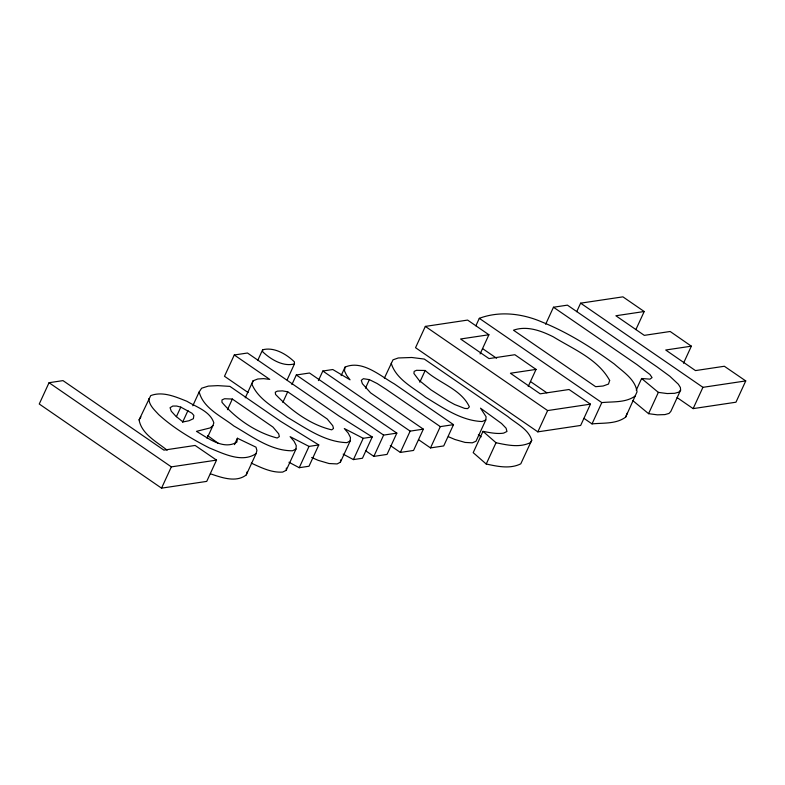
<?xml version="1.0" encoding="UTF-8"?>
<svg xmlns="http://www.w3.org/2000/svg" width="785" height="785" viewBox="0 0 785 785"><rect width="100%" height="100%" fill="white"/><g stroke="black" fill="none" stroke-linecap="round" stroke-linejoin="round"><path stroke-width="1.18" d="M251.288 463.13C261.209 467.605 271.453 472.874 282.688 472.079L286.221 470.303L286.378 468.037M286.221 470.303L296.014 449.02L296.249 445.615L294.061 441.258L290.116 436.656L309.025 446.41L318.788 444.948L308.996 466.241L299.232 467.703L288.968 462.247M311.665 457.478L318.17 460.334L329.043 463.533L337.108 463.935L340.415 462.198L340.572 459.932M340.415 462.198L350.208 440.905L350.444 437.5L348.265 433.143L344.311 428.541L363.219 438.305L372.237 436.951L362.444 458.244L353.427 459.598L343.163 454.132M448.372 436.705L454.947 439.502L465.093 442.426L472.334 442.828L476.014 441.239L485.807 419.946L486.101 416.766L480.508 408.161L501.556 423.498L506.089 428.198L506.963 431.465L503.676 433.094A60.631 15.798 24.7 0 1 487.122 432.133L482.991 431.358L473.198 452.651L486.229 464.023C497.494 466.408 509.965 469.234 520.789 463.827L531.72 440.238C528.501 429.032 516.128 423.576 507.807 416.521L424.292 359.059L411.762 357.489L398.26 357.97L393.01 359.824L384.356 378.174M210.36 473.767C221.439 477.555 236.069 482.952 246.294 474.896L256.087 453.602L256.921 450.551L255.988 447.175L237.404 438.246L236.854 442.132C223.588 450.325 208.025 438.099 196.446 431.348L210.233 427.894L212.941 425.588L213.834 422.821C210.105 411.242 196.407 407.062 186.948 401.302C175.742 396.867 162.721 390.999 150.72 395.611L139.082 419.867C141.614 434.154 156.774 441.778 167.136 450.217M418.483 439.629L430.504 447.911L443.711 445.939L453.504 424.646L394.305 383.885C379.989 375.73 362.307 359.697 345.047 367.105L344.458 370.854L346.627 375.358L350.061 379.822L332.801 369.529L322.821 371.02L318.406 380.597M246.294 474.896L247.128 471.844M248.129 392.549L224.49 376.28L234.283 354.987L269.746 379.4L263.613 378.635L257.765 378.998L253.094 380.794L251.936 384.257C258.451 399.565 274.76 407.709 287.418 417.335C305.836 428.149 324.794 442.014 346.901 442.642L350.208 440.905M583.981 418.366L592.018 423.9C603.272 422.742 616.127 424.243 625.655 417.11L627.244 413.136M625.655 417.11L637.037 391.843C635.359 379.243 623.035 371.815 614.292 363.995C591.792 347.539 567.967 332.536 542.062 322.036C522.349 313.529 499.721 310.713 479.311 318.327L475.887 325.785M49.043 382.707L39.25 404L161.543 488.152L206.73 481.391L216.523 460.108L195.122 445.448L163.888 450.119L62.996 380.617L49.043 382.707L171.336 466.869L216.523 460.108M176.38 416.707L180.795 407.121L191.923 413.195L193.856 415.412L193.375 418.709L188.969 420.76L182.974 421.947L175.83 416.178L171.297 411.252L170.06 407.709L172.798 406.051L176.674 406.041L180.795 407.121M182.601 422.222L187.988 410.506M192.796 405.776L199.164 391.931L201.637 388.212L208.329 386.102L217.818 385.631L229.917 386.377L280.51 421.26L318.788 444.948M161.543 488.152L171.336 466.869M207.063 438.364L212.941 425.588M227.454 409.691L232.35 399.045L272.974 427.069L278.685 433.83L279.362 436.578L277.193 438.001C256.224 432.633 235.883 418.807 221.959 402.283L221.988 399.918L224.579 398.741L232.35 399.045M257.715 360.443L262.612 349.806C273.887 346.705 286.496 354.133 294.395 361.875L294.463 363.897L287.124 379.871M245.254 397.828L253.094 380.794M234.47 444.634L237.404 438.246M282.816 402.43L287.712 391.784L327.178 418.954L332.771 425.735L333.507 428.473L331.721 429.846C310.212 424.803 290.627 410.133 275.545 394.413L275.29 392.196L277.35 391.136L282.492 390.881L287.712 391.784M291.902 384.562L296.308 374.985L309.506 373.012L396.837 433.124L387.044 454.417L373.837 456.389L365.81 450.865M341.132 375.623L345.047 367.105M299.232 467.703L309.025 446.41M365.467 388.153L369.382 379.636L377.163 383.522L386.191 389.35L440.297 426.618L453.504 424.646M353.427 459.598L363.219 438.305M480.096 353.917L488.908 334.753L467.615 320.084L425.333 326.403L415.54 347.696L537.833 431.858L580.655 425.45L590.448 404.157L569.046 389.507L540.178 393.825L510.397 373.248L536.047 369.411L528.207 386.446M373.837 456.389L383.629 435.106L396.837 433.124M419.798 382.197L425.185 370.481C438.933 383.149 461.04 388.977 469.381 406.826L467.693 408.622L464.622 408.386L454.662 404.53L448.618 401.223L431.004 389.89L419.082 380.323L413.921 373.483L414.176 371.364L416.55 370.314L425.185 370.481M400.35 452.425L410.143 431.132L423.341 429.159L413.548 450.453L400.35 452.425L390.312 445.517M430.504 447.911L440.297 426.618M545.644 324.264L553.474 307.229L567.427 305.149L656.8 366.713L669.831 376.25L678.387 384.267L680.379 387.496L680.615 390.155L670.812 411.448L669.016 413.42L664.915 414.598L657.398 414.843L648.567 413.675L632.759 400.566M486.229 464.023L496.022 442.73L482.991 431.358M576.71 311.684L580.625 303.167L622.917 296.848L644.21 311.517L635.879 329.612M537.833 431.858L547.626 410.565L590.448 404.157M592.018 423.9L601.81 402.607C613.065 401.449 625.92 402.95 635.448 395.817M636.233 390.204L641.62 378.498L649.98 379.145L652.06 377.595L649.941 374.474L636.9 364.564L553.474 307.229M648.567 413.675L658.36 392.382L667.191 393.55L674.707 393.305L678.809 392.127L680.615 390.155M683.509 363.21L691.349 346.175L670.164 331.486L644.299 335.362L615.872 315.756L644.21 311.517M693.135 408.622L702.928 387.329L745.75 380.921L735.957 402.214L693.135 408.622L677.092 397.583M531.72 440.238L530.582 442.534C519.758 447.941 507.287 445.115 496.022 442.73M139.082 419.867L140.927 416.904M256.087 453.602C241.947 463.307 223.44 453.583 209.379 447.95C191.354 438.717 173.74 428.247 158.688 414.588C154.517 409.986 148.993 405.286 148.875 398.584M296.014 449.02L292.481 450.786C270.58 450.855 252.034 436.362 233.832 425.97C221.468 416.236 203.354 408.406 199.164 391.931M294.463 363.897C283.179 367.027 270.688 359.353 262.661 351.768L262.612 349.806M485.807 419.946L482.127 421.535C461.109 420.721 443.025 407.719 425.588 397.269C413.224 387.535 396.082 379.322 391.215 363.269M234.283 354.987L247.491 353.014L339.012 416.021L372.237 436.951M488.908 334.753L460.569 338.992L488.996 358.598L514.862 354.722L536.047 369.411M691.349 346.175L665.69 350.012L695.481 370.589L724.349 366.261L745.75 380.921M369.382 379.636L363.376 378.704L361.286 380.342L362.376 383.688L370.599 392.853L423.341 429.159M218.024 443.152L207.505 435.518M580.625 303.167L702.928 387.329M479.311 318.327L601.81 402.607M482.569 348.599L496.63 358.274M530.768 381.755L546.831 392.814M425.333 326.403L547.626 410.565M322.821 371.02L410.143 431.132M296.308 374.985L383.629 435.106M478.35 434.841L481.215 436.852M641.62 378.498L658.36 392.382M609.651 380.431L608.493 384.061L603.096 386.014L595.638 386.691L513.478 330.2C526.941 325.432 541.199 330.789 553.278 336.824C573.129 349.05 597.993 359.108 609.651 380.431"/></g></svg>
